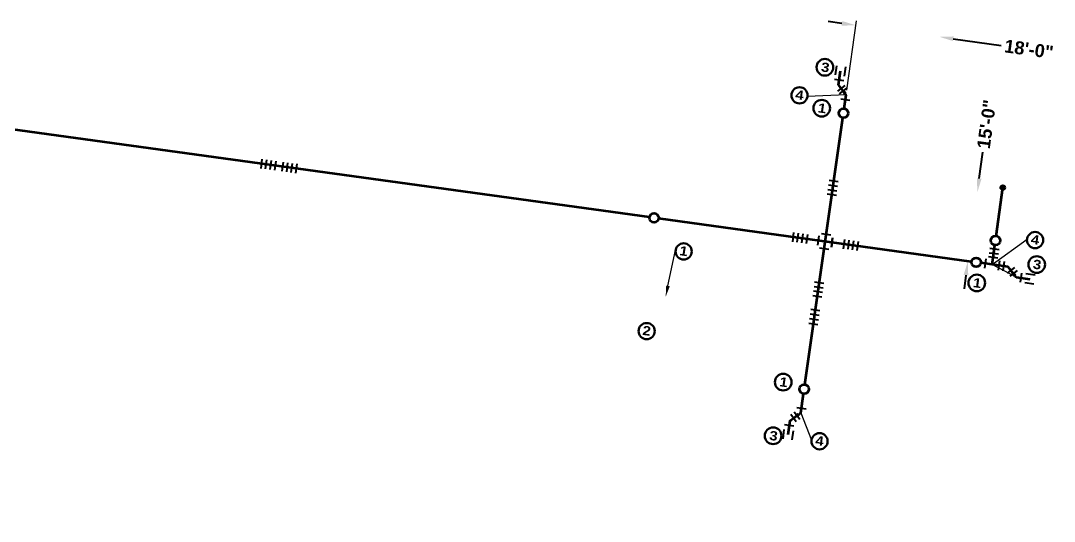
# Model space of a CAD drawing. Header units: feet. Extents: x 0 to 2699894, y 0 to 272402.
# Drawn here: x 2699671.2 to 2699894.3, y 264375.9 to 264483.9 of the extents above; entities that cross this region are included whole.
import ezdxf
from ezdxf import colors
from ezdxf.entities.mleader import LeaderData, LeaderLine
from ezdxf.enums import TextEntityAlignment as Align
from ezdxf.math import Vec2, Vec3

# ---------------------------------------------------------------- set-up
doc = ezdxf.new("R2010")
doc.units = ezdxf.units.FT
doc.header["$MEASUREMENT"] = 0
for name, color, linetype, lineweight in [('C-NOTES-WATER', 255, 'Continuous', 30), ('C-WATR-FITT', 5, 'Continuous', 40), ('C-WATR-PIPE', 5, 'Continuous', 70), ('C-WATR-TEXT', 7, 'Continuous', 40), ('C-WATR-VALV', 5, 'Continuous', 70)]:
    doc.layers.add(name, color=color, linetype=linetype, lineweight=lineweight)
doc.styles.add('PROPOSED PLAN', font='arialbd.ttf', dxfattribs={"height": 2.8})
doc.styles.add('PWD Proposed', font='ariblk.ttf')
doc.styles.add('PWD-Prop', font='ariblk.ttf', dxfattribs={"height": 0.14})
doc.styles.get("Standard").update_dxf_attribs({"font": 'simplex.shx'})
doc.dimstyles.new('PWD Proposed', dxfattribs={"dimtxt": 2.8, "dimasz": 3, "dimexe": 0.18, "dimexo": 0.0625, "dimgap": 1, "dimtad": 0, "dimdec": 0, "dimlfac": 12, "dimzin": 1, "dimdsep": 46, "dimlunit": 4, "dimtxsty": 'PROPOSED PLAN', "dimcen": 0, "dimse1": 1, "dimse2": 1, "dimclrd": 256, "dimclrt": 3, "dimadec": 1, "dimazin": 0, "dimtfac": 1, "dimtdec": 0, "dimtofl": 0, "dimtmove": 0, "dimatfit": 1, "dimfxl": 0.18, "dimfrac": 2, "dimtolj": 1, "dimtzin": 0, "dimlwd": -1, "dimarcsym": 0})

# ---------------------------------------------------------------- blocks, each defined once
blk = doc.blocks.new('*D158')
at = {"layer": 'C-WATR-TEXT', "linetype": 'Continuous', "transparency": 16777216}
for p, q in [((2699878.101345554, 264449.8853894706), (2699878.887364472, 264455.6016071506)), ((2699875.232728396, 264429.0237540604), (2699874.824053479, 264426.0517202765))]:
    blk.add_line(p, q, dxfattribs=at)
at = {"layer": 'C-WATR-TEXT', "transparency": 16777216}
for points in [[(2699877.606006589, 264449.9535019567), (2699878.596684517, 264449.8172769846), (2699877.692670637, 264446.9133556866)], [(2699874.737389432, 264429.0918665464), (2699875.72806736, 264428.9556415743), (2699875.641403312, 264431.9957878443)]]:
    blk.add_solid(points, dxfattribs=at)
at = {"layer": 'C-WATR-TEXT', "color": 3, "transparency": 16777216, "insert": (2699879.712166722, 264461.5998714241), "char_height": 2.8, "attachment_point": 5, "rotation": 82.1705399505336, "style": 'PROPOSED PLAN'}
blk.add_mtext('\\A1;15\'-0"', dxfattribs=at)
blk = doc.blocks.new('CROSS')
for p, q in [((35232.8255405606, -19655.57704459919), (35230.8255405606, -19655.57704459919)), ((35231.8255405606, -19657.07704459919), (35231.8255405606, -19655.57704459919)), ((35230.3255405606, -19656.07704459919), (35230.3255405606, -19658.07704459919)), ((35230.3255405606, -19656.07704459919), (35230.3255405606, -19658.07704459919)), ((35230.3255405606, -19657.07704459919), (35233.3255405606, -19657.07704459919)), ((35233.3255405606, -19657.07704459919), (35230.3255405606, -19657.07704459919)), ((35231.8255405606, -19657.07704459919), (35231.8255405606, -19658.57704459919)), ((35233.3255405606, -19656.07704459919), (35233.3255405606, -19658.07704459919)), ((35233.3255405606, -19658.07704459919), (35233.3255405606, -19656.07704459919)), ((35230.8255405606, -19658.57704459919), (35232.8255405606, -19658.57704459919))]:
    blk.add_line(p, q)
blk = doc.blocks.new('Vertical Bends')
for p, q in [((1.676380634307861e-08, 0.9999964064918458), (-1.688022166490555e-08, -0.9999964078888297)), ((1.000000017113052, 0.9999963901937008), (0.9999999834690243, -0.9999964241869748)), ((2.000000017229468, 0.9999963729642332), (1.999999983701855, -0.9999964414164424)), ((3.000000017345883, 0.9999963562004268), (2.999999983352609, -0.9999964581802487))]:
    blk.add_line(p, q)
blk = doc.blocks.new('45 BEND')
for p, q in [((35233.10018268771, -19682.50738404413), (35233.09958602262, -19680.50737924997)), ((35232.10030752315, -19682.921886892), (35230.6856750435, -19681.50809822042))]:
    blk.add_line(p, q)
at = {"flags": 128}
blk.add_lwpolyline([(35231.39298762229, -19682.21499621942), (35232.09987829706, -19681.50768364281), (35233.09988435626, -19681.50738530917)], dxfattribs=at)
blk = doc.blocks.new('SLEEVE')
for p, q in [((35233.13130053491, -19720.95138695918), (35231.13129565175, -19720.95138695918)), ((35233.13130053491, -19722.9505995576), (35231.13129565175, -19722.9505995576))]:
    blk.add_line(p, q)
blk = doc.blocks.new('*D141')
at = {"layer": 'C-WATR-TEXT', "linetype": 'Continuous', "transparency": 16777216}
for p, q in [((2699848.48363556, 264483.3625875289), (2699845.511949748, 264483.7737850966)), ((2699872.500314048, 264480.0393560684), (2699882.826828113, 264478.6104575454))]:
    blk.add_line(p, q, dxfattribs=at)
at = {"layer": 'C-WATR-TEXT', "color": 0, "lineweight": -2, "transparency": 16777216}
blk.add_line((2699849.515951033, 264468.9357445154), (2699851.592387227, 264483.9419518983), dxfattribs=at)
at = {"layer": 'C-WATR-TEXT', "transparency": 16777216}
for points in [[(2699848.552168488, 264483.8578684975), (2699848.415102632, 264482.8673065604), (2699851.455321371, 264482.9513899612)], [(2699872.568846976, 264480.534637037), (2699872.43178112, 264479.5440750999), (2699869.528628237, 264480.4505536361)]]:
    blk.add_solid(points, dxfattribs=at)
at = {"layer": 'C-WATR-TEXT', "color": 3, "transparency": 16777216, "insert": (2699888.824390095, 264477.7805639915), "char_height": 2.8, "attachment_point": 5, "rotation": 352.1219046588199, "style": 'PROPOSED PLAN'}
blk.add_mtext('\\A1;18\'-0"', dxfattribs=at)
blk = doc.blocks.new('_TagCircle - Imperial')
at = {"color": 0, "linetype": 'ByBlock', "lineweight": 50, "transparency": 16777216}
blk.add_circle((-0.004619716200977564, 0.8696409236872569), 1.75, dxfattribs=at)
at = {"color": 0, "transparency": 16777216, "style": 'PWD-Prop'}
blk.add_attdef('TAGNUMBER', text='', height=2, dxfattribs=at).set_placement((0, -0.046875), align=Align.CENTER)
blk = doc.blocks.new('TEE')
for p, q in [((35230.3255405606, -19664.09024940361), (35230.3255405606, -19666.09024940361)), ((35230.3255405606, -19664.09024940361), (35230.3255405606, -19666.09024940361)), ((35233.3255405606, -19664.09024940361), (35233.3255405606, -19666.09024940361)), ((35230.3255405606, -19665.09024940361), (35233.3255405606, -19665.09024940361)), ((35230.8255405606, -19666.59024940361), (35232.8255405606, -19666.59024940361)), ((35231.8255405606, -19665.09024940361), (35231.8255405606, -19666.59024940361))]:
    blk.add_line(p, q)
blk = doc.blocks.new('HYDRANT')
h = blk.add_hatch(color=256)
h.dxf.hatch_style = 1
h.paths.add_polyline_path([(35225.99020111023, -19641.28476461554, 1), (35224.99020111023, -19641.28476461554, 1)])
blk.add_circle((35225.49020111023, -19641.28476461554), 0.5)

msp = doc.modelspace()

# ---------------------------------------------------------------- linework, layer by layer
at = {"layer": 'C-NOTES-WATER', "lineweight": 50}
for centre in [(2699844.796818846, 264473.8750979564), (2699844.104809518, 264465.0537018252), (2699890.511207161, 264431.3227420882, 115.716), (2699877.576640409, 264427.341011523), (2699835.806463827, 264405.9479482275), (2699833.630659626, 264394.3666575077)]:
    msp.add_circle(centre, 1.8, dxfattribs=at)
at = {"layer": 'C-WATR-FITT'}
for p, q in [((2699880.251935013, 264433.8751160644), (2699882.233178524, 264433.6019029508)), ((2699880.38854206, 264434.8657413793), (2699882.369785571, 264434.5925282652))]:
    msp.add_line(p, q, dxfattribs=at)
at = {"layer": 'C-WATR-PIPE', "linetype": 'Continuous', "ltscale": 100, "transparency": 33554687, "flags": 128}
for points in [[(2699847.71842143, 264470.1286739305), (2699848.128166742, 264473.1005603313)], [(2699849.354762643, 264467.948632175), (2699847.71842143, 264470.1286739305)], [(2699848.931640329, 264464.9786208104), (2699849.354762643, 264467.9486321749)], [(2699806.936820673, 264441.5237075535), (2699649.152807461, 264463.2820938546)], [(2699840.447937625, 264405.4291888811), (2699848.649558786, 264462.9986132338)], [(2699881.754345739, 264437.4763666648), (2699883.185334146, 264447.9276084264)], [(2699876.453951794, 264431.9373080021), (2699808.918071303, 264441.2504934572)], [(2699881.115378786, 264432.8096635249), (2699881.483036237, 264435.4948543246)], [(2699880.911896566, 264431.3235285832), (2699881.115378786, 264432.8096635249)], [(2699884.378959902, 264430.8444508468), (2699878.435202423, 264431.664093906)], [(2699839.593855366, 264399.3441928093), (2699840.165856082, 264403.4491813045)], [(2699837.221918971, 264397.5638153158), (2699839.593855366, 264399.3441928093)], [(2699837.221918971, 264397.5638153158), (2699836.815819939, 264394.5914284675)]]:
    msp.add_lwpolyline(points, dxfattribs=at)
at = {"layer": 'C-WATR-PIPE', "linetype": 'Continuous', "ltscale": 100, "transparency": 33554687, "elevation": 115.716, "flags": 128}
for points in [[(2699886.074767574, 264428.6061271906), (2699884.378959902, 264430.8444508469)], [(2699886.074767574, 264428.6061271906), (2699889.046643519, 264428.1963060463)]]:
    msp.add_lwpolyline(points, dxfattribs=at)
at = {"layer": 'C-WATR-VALV'}
for centre in [(2699848.790599557, 264463.9886170221, -115.716), (2699807.927445988, 264441.3871005054, -115.716), (2699881.618690988, 264436.4856104947), (2699877.444577109, 264431.8007009541, -115.716), (2699840.306896853, 264404.4391850928, -115.716)]:
    msp.add_circle(centre, 1, dxfattribs=at)

# ---------------------------------------------------------------- block references
at = {"layer": 'C-WATR-FITT'}
for name, p, rotation in [('SLEEVE', (2675498.106798955, 232265.4169091458, -115.716), 82.14844202758921), ('Vertical Bends', (2699726.217092443, 264452.6549431787), 172.1484430125612), ('Vertical Bends', (2699730.76616215, 264452.0276273057), 172.1484430125612), ('Vertical Bends', (2699846.697847935, 264449.2990204336, -115.716), 261.8919252937743), ('HYDRANT', (2695529.723957766, 304543.5957180564), 305.3402014551556), ('Vertical Bends', (2699840.953142605, 264436.8328630365, -115.716), 172.1484430125612), ('CROSS', (2667737.65394908, 288866.0007161583, -115.716), 351.8919243303328), ('Vertical Bends', (2699851.912216546, 264435.3216087639, -115.716), 172.1484430125612), ('TEE', (2732096.060233498, 240137.6716197578), 172.1484420241119), ('SLEEVE', (2667681.362992333, 288778.2176738337), 352.1484420275892), ('Vertical Bends', (2699843.575792302, 264427.3844571897), 261.8919252937743), ('Vertical Bends', (2699842.730431228, 264421.4506363739, -115.716), 261.8919252937743), ('SLEEVE', (2675486.794452152, 232186.907777282, -115.716), 82.14844202758921)]:
    msp.add_blockref(name, p, dxfattribs=dict(at, rotation=rotation))
at = {"layer": 'C-WATR-FITT', "xscale": -1}
for p, rotation in [((2662952.079375188, 280821.71654499, -115.716), 126.9090174840224), ((2736744.993808885, 248116.3607611154, -115.716), 306.9090174840224), ((2737470.439269824, 279126.1048062966), 352.1655351846782), ((2662300.014457652, 249733.3457717408), 172.1655351846782), ((2714366.431742431, 226747.8689555956, -115.716), 261.9090174658376), ((2685310.384031906, 302049.0390525297, -115.716), 81.90901746583748)]:
    msp.add_blockref('45 BEND', p, dxfattribs=dict(at, rotation=rotation))

# ---------------------------------------------------------------- texts
at = {"layer": 'C-NOTES-WATER', "style": 'PWD Proposed'}
for s, p in [('3', (2699844.891122563, 264473.8749769836)), ('1', (2699844.199113234, 264465.0535808525)), ('3', (2699890.605510877, 264431.3226211154, 115.716)), ('1', (2699877.670944125, 264427.3408905503)), ('1', (2699835.900767544, 264405.9478272548)), ('3', (2699833.724963342, 264394.3665365349))]:
    msp.add_text(s, height=2, rotation=351.9999999999999, dxfattribs=at).set_placement(p, align=Align.MIDDLE_CENTER)

# ---------------------------------------------------------------- dimensions: what is measured, and where the dimension line sits
at = {"layer": 'C-WATR-TEXT'}
dim = msp.add_linear_dim(base=(2699851.455321371, 264482.9513899612, -115.716), p1=(2699867.452192043, 264465.4443462532, -115.716), p2=(2699849.378885176, 264467.9451825783), angle=172.12190465920145, text='18\'-0"', dimstyle='PWD Proposed', override={"dimexe": 1, "dimexo": 1, "dimse2": 0}, dxfattribs=at)
dim.commit()
dim.dimension.update_dxf_attribs({"geometry": '*D141', "text_midpoint": (2699888.824390095, 264477.7805639915, -115.716), "dimtype": 129})
dim = msp.add_linear_dim(base=(2699875.641403312, 264431.9957878443), p1=(2699877.721831406, 264446.9093458822), p2=(2699875.670564081, 264431.9917780399), angle=262.17053995050344, text='15\'-0"', dimstyle='PWD Proposed', dxfattribs=at)
dim.commit()
dim.dimension.update_dxf_attribs({"geometry": '*D158', "text_midpoint": (2699879.712166722, 264461.5998714241), "dimtype": 161})

# ---------------------------------------------------------------- leaders
at = {"layer": 'C-NOTES-WATER', "linetype": 'Continuous'}
ml = msp.add_multileader_block('Standard', dxfattribs=at)
ml.set_content('_TagCircle - Imperial', color=256)
ml.set_attribute('TAGNUMBER', '4', width=0)
ml.set_leader_properties()
ml.build(insert=Vec2(0, 0))
ml.multileader.update_dxf_attribs({"text_right_attachment_type": 6, "dogleg_length": 0, "arrow_head_size": 2.4})
ctx = ml.context
ctx.base_point, ctx.char_height, ctx.arrow_head_size, ctx.landing_gap_size, ctx.plane_origin, ctx.plane_x_axis, ctx.plane_y_axis = Vec3(2699837.552571568, 264467.5954105551, -2.502854508090735e-07), 0.18, 2.4, 0.08999999999999998, Vec3(2699836.664778738, 264465.9905189889, 4.002690665028119e-07), Vec3(0.9907065966869557, -0.1360163199065587, -1.634108115562466e-07), Vec3(0.1360163199065623, 0.9907065966869684, 1.103152100647208e-08)
ctx.right_attachment = 6
notes = []
notes.append((ctx, [(1, (1, 1, 0), (2699841.052571568, 264467.5954105551, -2.502854508090735e-07), (-1, 0), 0, [(0, [(2699847.718443533, 264470.1288288251, -1.235439166746843e-06), (2699849.354778066, 264467.9486116574, -1.570179917809167e-06)], 0, [])])]))
ctx.block.insert, ctx.block.rotation, ctx.block.extrusion = Vec3(2699839.205126469, 264466.9712517608, 2.533509041446891e-08), 6.146746063186884, Vec3(1.603917020884724e-07, -3.315553785342802e-08, 0.9999999999999866)
ml = msp.add_multileader_block('Standard', dxfattribs=at)
ml.set_content('_TagCircle - Imperial', color=256)
ml.set_attribute('TAGNUMBER', '4', width=0)
ml.set_leader_properties()
ml.build(insert=Vec2(0, 0))
ml.multileader.update_dxf_attribs({"text_right_attachment_type": 6, "dogleg_length": 0, "arrow_head_size": 2.4})
ctx = ml.context
ctx.base_point, ctx.char_height, ctx.arrow_head_size, ctx.landing_gap_size, ctx.plane_origin, ctx.plane_x_axis, ctx.plane_y_axis = Vec3(2699888.419186808, 264436.8237895006, 3.06837494690182e-07), 0.18, 2.4, 0.08999999999999998, Vec3(2699887.512937577, 264434.7366746996, 3.804001123541845e-07), Vec3(0.9916023316999304, -0.1293244592768031, -1.552999422497841e-07), Vec3(0.1293244592768063, 0.9916023316999419, 1.101074265144533e-08)
ctx.right_attachment = 6
notes.append((ctx, [(0, (1, 1, 0), (2699888.419186808, 264436.8237895006, 3.06837494690182e-07), (1, 0), 0, [(2, [(2699884.378942247, 264430.8444544344, 7.3789149979131e-07), (2699886.074767575, 264428.6061271906, 4.097629008350913e-07), (2699880.911896566, 264431.3235285832, 1.281717414552002e-06)], 0, [])])]))
ctx.block.insert, ctx.block.rotation, ctx.block.extrusion = Vec3(2699890.046605947, 264435.7345362869, 2.476976207477222e-08), 6.153497619530127, Vec3(1.52571826508118e-07, -3.100235914409363e-08, 0.9999999999999879)
ml = msp.add_multileader_block('Standard', dxfattribs=at)
ml.set_content('_TagCircle - Imperial', color=256)
ml.set_attribute('TAGNUMBER', '1', width=0)
ml.set_leader_properties()
ml.build(insert=Vec2(0, 0))
ml.multileader.update_dxf_attribs({"text_right_attachment_type": 6, "dogleg_length": 0, "arrow_head_size": 2.4})
ctx = ml.context
ctx.base_point, ctx.char_height, ctx.arrow_head_size, ctx.landing_gap_size, ctx.plane_origin, ctx.plane_x_axis, ctx.plane_y_axis = Vec3(2699812.584439083, 264434.411012217, -0.0003235483398606222), 0.18, 2.4, 0.08999999999999998, Vec3(2699811.632153622, 264432.3444962451, -0.000323457736100128), Vec3(0.9884923927717285, -0.1512705834998658, -1.819277367954472e-07), Vec3(0.1512705834998703, 0.9884923927717445, 1.087373203585769e-08)
ctx.right_attachment = 6
notes.append((ctx, [(0, (1, 1, 0), (2699812.584439083, 264434.411012217, -0.0003235483398606222), (1, 0), 0, [(0, [(2699810.433830566, 264424.3605995862, -0.0003235497428165424)], 0, [])])]))
ctx.block.insert, ctx.block.rotation, ctx.block.extrusion = Vec3(2699814.187316282, 264433.2859564367, -0.0003238770100997268), 6.13133178535127, Vec3(1.781893080665941e-07, -3.826891629834178e-08, 0.9999999999999836)
ml = msp.add_multileader_block('Standard', dxfattribs=at)
ml.set_content('_TagCircle - Imperial', color=256)
ml.set_attribute('TAGNUMBER', '2', width=0)
ml.set_leader_properties()
ml.build(insert=Vec2(0, 0))
ml.multileader.update_dxf_attribs({"text_right_attachment_type": 6, "dogleg_length": 0, "arrow_head_size": 2.4})
ctx = ml.context
ctx.base_point, ctx.char_height, ctx.arrow_head_size, ctx.landing_gap_size, ctx.plane_origin, ctx.plane_x_axis, ctx.plane_y_axis = Vec3(2699804.599165143, 264417.1703080332, -0.0002781229186012979), 0.18, 2.4, 0.08999999999999998, Vec3(2699803.700110386, 264415.0800840249, -0.0002780518882771754), Vec3(0.9920419091613502, -0.1259081032637724, -1.511620259304074e-07), Vec3(0.1259081032637754, 0.9920419091613611, 1.097904631790633e-08)
ctx.right_attachment = 6
notes.append((ctx, [(0, (0, 0, 0), (0, 0), (1, 0), 1, [])]))
ctx.block.insert, ctx.block.rotation, ctx.block.extrusion = Vec3(2699806.230326642, 264416.0866669563, -0.0002783976982980718), 6.156942141047455, Vec3(1.485767138991679e-07, -2.992419804039392e-08, 0.9999999999999887)
ml = msp.add_multileader_block('Standard', dxfattribs=at)
ml.set_content('_TagCircle - Imperial', color=256)
ml.set_attribute('TAGNUMBER', '4', width=0)
ml.set_leader_properties()
ml.build(insert=Vec2(0, 0))
ml.multileader.update_dxf_attribs({"text_right_attachment_type": 6, "dogleg_length": 0, "arrow_head_size": 2.4})
ctx = ml.context
ctx.base_point, ctx.char_height, ctx.arrow_head_size, ctx.landing_gap_size, ctx.plane_origin, ctx.plane_x_axis, ctx.plane_y_axis = Vec3(2699841.901082096, 264393.3937242031, -4.918669096465322e-07), 0.18, 2.4, 0.08999999999999998, Vec3(2699841.019426856, 264391.2961017636, -4.268167397292189e-07), Vec3(0.993053879405591, -0.117660497183575, -1.411804605898238e-07), Vec3(0.1176604971835777, 0.9930538794056007, 1.0843919347386e-08)
ctx.right_attachment = 6
notes.append((ctx, [(0, (1, 1, 0), (2699841.901082096, 264393.3937242031, -4.918669096465322e-07), (1, 0), 0, [(1, [(2699837.221918971, 264397.5638153158, 2.723576202303375e-07), (2699839.593855367, 264399.3441928093, -8.41437843818361e-09)], 0, [])])]))
ctx.block.insert, ctx.block.rotation, ctx.block.extrusion = Vec3(2699843.541191668, 264392.3236744844, -7.490152469369349e-07), 6.165251622807753, Vec3(1.389239031431621e-07, -2.737995936148818e-08, 0.99999999999999)
for ctx, leaders in notes:
    for number, flags, end, landing, length, lines in leaders:
        leader = LeaderData()
        leader.index, (leader.has_last_leader_line, leader.has_dogleg_vector, leader.attachment_direction) = number, flags
        leader.last_leader_point, leader.dogleg_vector, leader.dogleg_length = Vec3(end), Vec3(landing), length
        for number, points, colour, breaks in lines:
            line = LeaderLine()
            line.index, line.vertices, line.color, line.breaks = number, Vec3.list(points), colors.encode_raw_color(colour), breaks
            leader.lines.append(line)
        ctx.leaders.append(leader)

doc.saveas('drawing.dxf')
